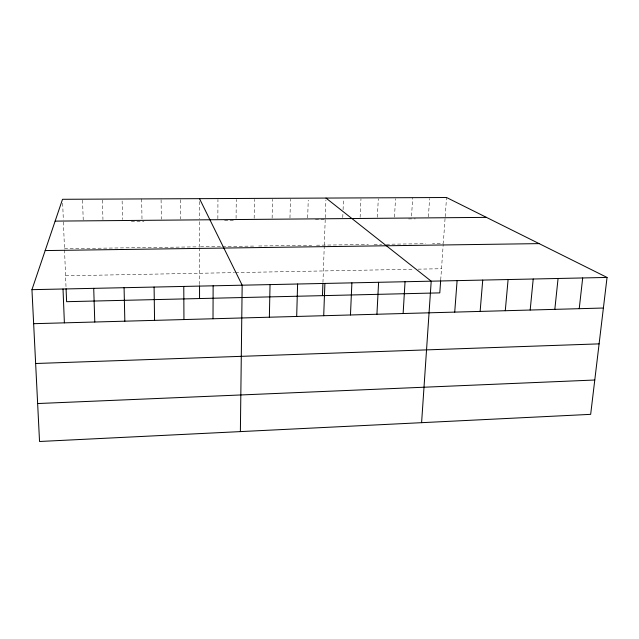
<?xml version="1.0" encoding="UTF-8"?>
<svg xmlns="http://www.w3.org/2000/svg" width="639" height="639" viewBox="0 0 639 639"><rect width="100%" height="100%" fill="white"/><g stroke="black" fill="none" stroke-linecap="round" stroke-linejoin="round"><path stroke-width="0.48" stroke-dasharray="3.19 2.4" d="M217.859 218.682L217.947 199.528M236.071 218.442L236.262 199.48M254.162 218.29L254.45 199.392M272.126 218.139L272.51 199.312M289.962 217.987L290.449 199.224M307.686 217.835L308.23 200.119M322.951 282.382L324.261 246.103M324.292 245.104L325.211 219.648M325.283 217.691L325.922 200.031M342.76 217.54L342.919 213.634M343.079 209.72L343.526 198.969M360.116 217.396L360.971 198.881M377.361 217.252L378.304 198.801M394.487 217.1L395.517 198.713M411.564 215.998L412.674 197.667M428.402 216.813L429.6 198.545M440.71 279.906L443.218 244.441M445.048 218.594L443.29 243.467L432.507 243.611M445.183 216.677L446.541 197.507M65.561 275.792L234.521 272.613M235.519 272.597L414.184 269.235M418.106 269.163L441.509 268.723M64.483 248.691L141.523 247.628M142.489 247.612L198.529 246.838M200.486 246.814L221.525 246.518M222.476 246.51L253.731 246.079M258.683 246.007L311.688 245.28M316.537 245.208L368.368 244.497M374.079 244.417L381.643 244.314M386.363 244.25L425.646 243.707M131.346 221.366L143.967 221.254M224.553 220.543L234.138 220.455M315.442 219.736L324.237 219.656M408.553 218.913L415.358 218.857M62.67 203.234L63.341 219.992M63.421 221.965L66.049 287.862M82.551 200.183L83.222 219.824M102.408 200.087L102.959 219.656M122.129 200.965L122.552 219.489M141.658 198.929L142.002 219.329M161.092 199.799L161.316 219.161M180.366 199.711L180.486 219.001M199.512 201.541L199.512 218.842M199.52 221.693L199.528 246.822M199.528 247.772L199.544 284.978"/><path stroke-width="0.96" d="M213.011 318.765L213.13 285.809M240.376 431.605L242.165 285.194L199.504 198.657M269.37 317.208L270.033 284.603M296.68 316.457L297.606 284.012M322.471 295.649L322.919 283.341M323.709 315.714L324.892 283.436M350.46 314.979L351.889 282.861M376.93 314.252L378.6 282.294M403.129 313.533L405.038 281.735M421.596 422.675L431.205 281.176L325.986 198.066M440.646 280.841L439.8 292.878L66.6 301.688L66.081 288.788M454.72 312.112L457.101 280.625M480.129 311.409L482.733 280.082M505.281 310.722L508.101 279.539M530.178 310.035L533.214 279.011M554.828 309.356L558.071 278.484M579.23 308.685L582.688 277.957M607.05 277.438L590.668 414.352L39.538 441.493L31.95 289.659L62.518 199.296L446.541 197.507L607.05 277.438L31.95 289.659M37.637 403.544L594.773 380.013M35.64 363.503L599.102 343.87M33.651 323.693L603.392 308.022M45.169 250.576L539.132 243.619M55.138 221.118L486.431 217.372M63.013 288.996L64.387 322.847M93.717 288.341L94.78 322.016M124.078 287.702L124.837 321.185M154.095 287.063L154.558 320.371M183.776 286.432L183.944 319.564M199.544 285.96L199.552 298.549"/></g></svg>
